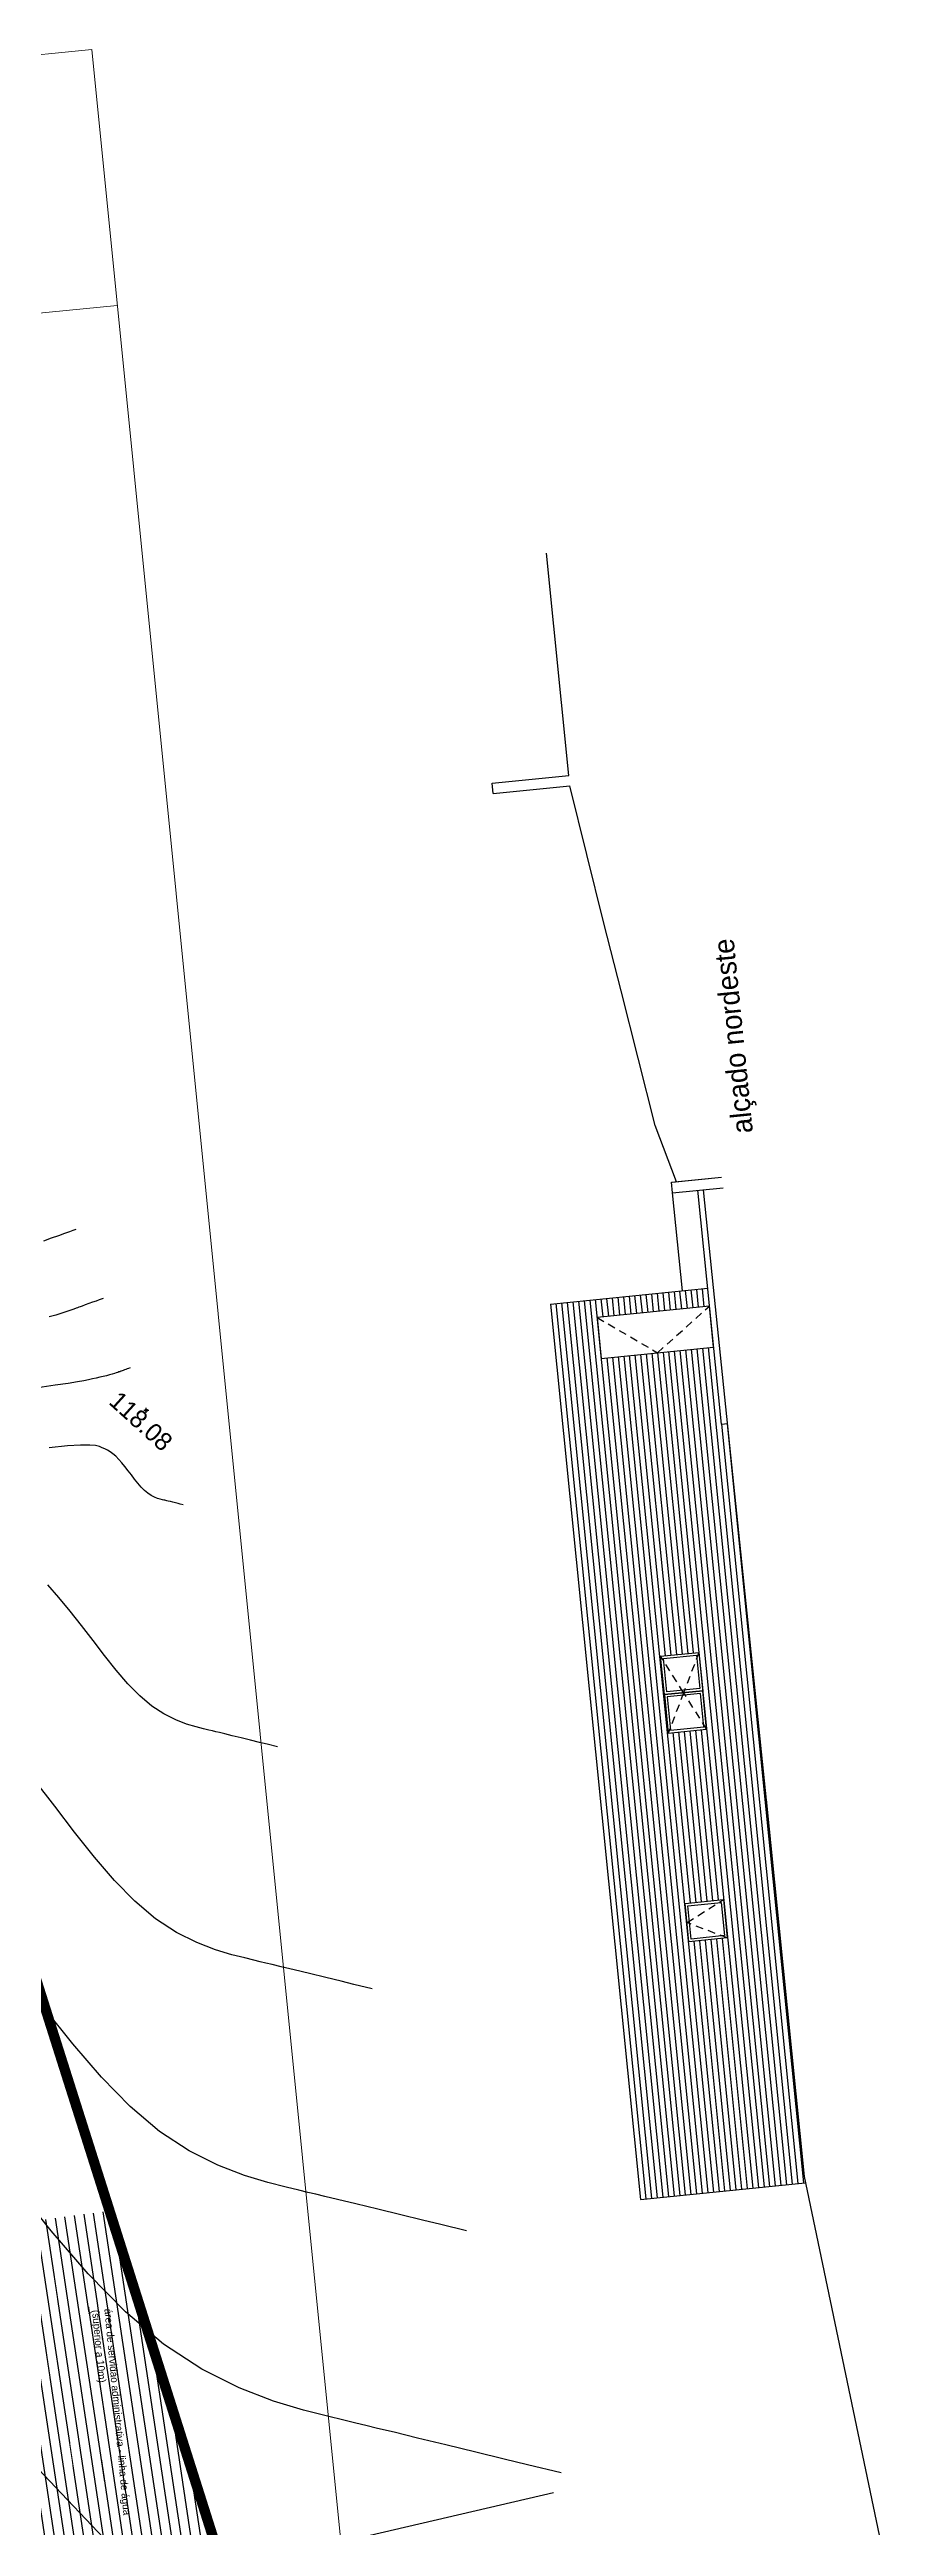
# Model space of a CAD drawing. Extents: x -85466713 to -87592, y -94413748 to -55832.
# Drawn here: x -196595.99 to -196579.45, y -55939.97 to -55891.8 of the extents above; entities that cross this region are included whole.
import ezdxf
from ezdxf.enums import TextEntityAlignment as Align

# ---------------------------------------------------------------- set-up
doc = ezdxf.new("R2010")
doc.units = 0
doc.header["$MEASUREMENT"] = 0
doc.header["$PDMODE"] = 34
doc.header["$PDSIZE"] = 0.05
doc.linetypes.add('DASHED', pattern=[70, 50, -20])
for name, color, linetype in [('.Legendas', 7, 'Continuous'), ('0_PROP.aux', 6, 'Continuous'), ('0_PROP.aux.cotas', 30, 'Continuous'), ('0_pROP.aux.legenda', 7, 'Continuous'), ('0_PROP.corte', 10, 'Continuous'), ('0_PROP.trama', 251, 'Continuous'), ('0_PROP.vista1', 251, 'Continuous'), ('0_PROP.vista4', 140, 'Continuous'), ('0_PROPfinal', 4, 'Continuous'), ('0_Proposta', 6, 'Continuous'), ('CV', 8, 'Continuous'), ('CVD', 6, 'Continuous'), ('LEVTP_BERMA', 6, 'Continuous'), ('LEVTP_MURO', 1, 'Continuous'), ('POINTS', 2, 'Continuous'), ('Z', 1, 'Continuous')]:
    doc.layers.add(name, color=color, linetype=linetype)
doc.layers.add('0_folha', color=7, linetype='Continuous', lineweight=9)
doc.layers.add('0_Limites_Terreno', color=30, linetype='DASHED', lineweight=35)
doc.styles.add('creativespace', font='GOTHIC.TTF')
doc.dimstyles.new('creativespace', dxfattribs={"dimtxt": 0.15, "dimasz": 0.05, "dimexe": 0.05, "dimexo": 0.05, "dimgap": 0.2, "dimtad": 0, "dimtoh": 1, "dimzin": 1, "dimtxsty": 'creativespace', "dimblk": 'OBLIQUE', "dimcen": 0, "dimclrd": 251, "dimclre": 256, "dimclrt": 30, "dimazin": 3, "dimtfac": 1, "dimtmove": 0, "dimatfit": 3, "dimldrblk": 'OBLIQUE', "dimfxl": 1, "dimlwd": -1, "dimlwe": -1, "dimarcsym": 0})

# ---------------------------------------------------------------- blocks, each defined once
blk = doc.blocks.new('_Oblique')
at = {"color": 0, "linetype": 'ByBlock', "lineweight": -2}
blk.add_line((-0.5, -0.5), (0.5, 0.5), dxfattribs=at)
blk = doc.blocks.new('*D156')
at = {"layer": '0_PROP.aux.cotas', "color": 251, "transparency": 16777216}
for p, q in [((-87794.41, -65576.548), (-87788.25, -65582.122)), ((-87781.435, -65588.29), (-87787.595, -65582.715))]:
    blk.add_line(p, q, dxfattribs=at)
at = {"layer": 'DEFPOINTS', "color": 0, "transparency": 16777216}
for p in [(-87794.41, -65576.548), (-87781.435, -65588.29), (-87781.435, -65588.29)]:
    blk.add_point(p, dxfattribs=at)
at = {"layer": '0_PROP.aux.cotas', "color": 251, "transparency": 16777216, "xscale": 0.05, "yscale": 0.05, "zscale": 0.05}
for p, rotation in [((-87794.41, -65576.548), 137.856957847918), ((-87781.435, -65588.29), 317.856957847918)]:
    blk.add_blockref('_Oblique', p, dxfattribs=dict(at, rotation=rotation))
at = {"layer": '0_PROP.aux.cotas', "color": 30, "transparency": 16777216, "insert": (-87787.922, -65582.419), "char_height": 0.15, "attachment_point": 5, "rotation": 317.857, "style": 'creativespace'}
blk.add_mtext('17,50', dxfattribs=at)
blk = doc.blocks.new('20240619.EP_LA_V04s.muro')
at = {"layer": '0_folha'}
for p, q in [((-87803.92, -65550.459), (-87843.777, -65594.503)), ((-87726.627, -65620.404), (-87803.92, -65550.459)), ((-87800.213, -65553.814), (-87840.069, -65597.858))]:
    blk.add_line(p, q, dxfattribs=at)
at = {"layer": '0_Limites_Terreno', "ltscale": 0.02, "const_width": 0.2, "flags": 128}
blk.add_lwpolyline([(-87781.781, -65601.29), (-87775.512, -65593.673), (-87769.826, -65586.055), (-87769.145, -65585.075), (-87800.258, -65566.932), (-87824.885, -65599.053), (-87825.775, -65600.168), (-87821.282, -65605.131), (-87819.31, -65607.764), (-87816.323, -65611.177), (-87813.849, -65613.468), (-87811.47, -65615.392), (-87806.577, -65618.912), (-87801.091, -65622.497), (-87799.787, -65623.349), (-87798.54, -65622.935), (-87796.168, -65620.22), (-87792.158, -65615.619), (-87787.572, -65608.837)], close=True, dxfattribs=at)
at = {"layer": '0_PROP.aux', "linetype": 'DASHED', "ltscale": 0.003}
for points in [[(-87780.082, -65562.141), (-87778.751, -65561.862), (-87778.607, -65560.509)], [(-87774.242, -65565.641), (-87773.937, -65566.422), (-87774.745, -65566.197)], [(-87773.129, -65566.647), (-87773.937, -65566.422), (-87773.632, -65567.203)], [(-87770.106, -65569.388), (-87770.887, -65569.693), (-87770.662, -65568.885)]]:
    blk.add_lwpolyline(points, dxfattribs=at)
at = {"layer": '0_PROP.corte', "color": 240, "linetype": 'Continuous', "true_color": 0xed1f24}
for points in [[(-87787.564, -65554.698), (-87790.786, -65551.785)], [(-87788.569, -65555.811), (-87787.564, -65554.698)], [(-87788.421, -65555.945), (-87787.415, -65554.833)], [(-87780.705, -65559.147), (-87781.748, -65558.614), (-87782.872, -65557.867), (-87783.997, -65557.12), (-87785.131, -65556.365), (-87787.415, -65554.833)], [(-87788.421, -65555.945), (-87788.569, -65555.811)], [(-87780.772, -65559.221), (-87780.114, -65558.493)], [(-87780.764, -65559.212), (-87780.114, -65558.493)], [(-87780.619, -65559.359), (-87779.954, -65558.623)], [(-87778.793, -65560.193), (-87780.213, -65558.909)], [(-87770.773, -65567.395), (-87778.793, -65560.193)], [(-87765.879, -65571.819), (-87771.345, -65566.878)], [(-87758.582, -65577.127), (-87765.879, -65571.819)]]:
    blk.add_lwpolyline(points, dxfattribs=at)
at = {"layer": '0_PROP.vista1', "linetype": 'Continuous'}
for p, q in [((-87779.014, -65560.438), (-87778.755, -65560.672)), ((-87778.94, -65560.356), (-87778.681, -65560.591)), ((-87779.457, -65560.927), (-87779.197, -65561.162)), ((-87779.383, -65560.846), (-87779.123, -65561.08)), ((-87779.309, -65560.764), (-87779.05, -65560.999)), ((-87779.236, -65560.683), (-87778.976, -65560.917)), ((-87779.162, -65560.601), (-87778.902, -65560.836)), ((-87779.088, -65560.519), (-87778.828, -65560.754)), ((-87779.899, -65561.417), (-87779.64, -65561.652)), ((-87779.826, -65561.335), (-87779.566, -65561.57)), ((-87779.752, -65561.254), (-87779.492, -65561.488)), ((-87779.678, -65561.172), (-87779.418, -65561.407)), ((-87779.604, -65561.091), (-87779.345, -65561.325)), ((-87779.531, -65561.009), (-87779.271, -65561.244)), ((-87778.309, -65561.372), (-87766.18, -65572.335)), ((-87778.235, -65561.291), (-87766.106, -65572.254)), ((-87778.161, -65561.209), (-87766.032, -65572.172)), ((-87778.087, -65561.127), (-87765.959, -65572.091)), ((-87780.342, -65561.907), (-87767.36, -65573.641)), ((-87780.268, -65561.825), (-87780.009, -65562.06)), ((-87780.194, -65561.743), (-87779.935, -65561.978)), ((-87780.121, -65561.662), (-87779.861, -65561.897)), ((-87780.047, -65561.58), (-87779.787, -65561.815)), ((-87779.973, -65561.499), (-87779.714, -65561.733)), ((-87778.751, -65561.862), (-87774.39, -65565.804)), ((-87778.677, -65561.78), (-87774.316, -65565.723)), ((-87778.604, -65561.699), (-87774.242, -65565.641)), ((-87778.53, -65561.617), (-87766.401, -65572.58)), ((-87778.456, -65561.535), (-87766.327, -65572.499)), ((-87778.382, -65561.454), (-87766.254, -65572.417)), ((-87780.785, -65562.396), (-87767.803, -65574.131)), ((-87780.711, -65562.315), (-87767.729, -65574.049)), ((-87780.637, -65562.233), (-87767.655, -65573.968)), ((-87780.563, -65562.151), (-87767.581, -65573.886)), ((-87780.489, -65562.07), (-87767.508, -65573.804)), ((-87780.416, -65561.988), (-87767.434, -65573.723)), ((-87779.194, -65562.351), (-87767.065, -65573.315)), ((-87779.12, -65562.27), (-87774.758, -65566.212)), ((-87779.046, -65562.188), (-87774.685, -65566.131)), ((-87778.973, -65562.107), (-87774.611, -65566.049)), ((-87778.899, -65562.025), (-87774.537, -65565.967)), ((-87778.825, -65561.943), (-87774.463, -65565.886)), ((-87776.894, -65562.058), (-87765.885, -65572.009)), ((-87776.821, -65561.976), (-87770.796, -65567.421)), ((-87780.932, -65562.559), (-87767.95, -65574.294)), ((-87780.858, -65562.478), (-87767.876, -65574.212)), ((-87779.415, -65562.596), (-87767.286, -65573.56)), ((-87779.341, -65562.515), (-87767.213, -65573.478)), ((-87779.268, -65562.433), (-87767.139, -65573.396)), ((-87774.242, -65565.641), (-87766.475, -65572.662)), ((-87774.758, -65566.212), (-87766.991, -65573.233)), ((-87773.203, -65566.728), (-87770.732, -65568.962)), ((-87773.572, -65567.136), (-87771.101, -65569.37)), ((-87773.498, -65567.055), (-87771.027, -65569.288)), ((-87773.424, -65566.973), (-87770.953, -65569.207)), ((-87773.351, -65566.892), (-87770.88, -65569.125)), ((-87773.277, -65566.81), (-87770.806, -65569.044)), ((-87770.796, -65567.421), (-87765.811, -65571.927)), ((-87770.323, -65569.628), (-87766.696, -65572.907)), ((-87770.25, -65569.547), (-87766.622, -65572.825)), ((-87770.176, -65569.465), (-87766.549, -65572.743)), ((-87770.545, -65569.873), (-87766.918, -65573.151)), ((-87770.471, -65569.791), (-87766.844, -65573.07)), ((-87770.397, -65569.71), (-87766.77, -65572.988))]:
    blk.add_line(p, q, dxfattribs=at)
for points in [[(-87780.932, -65562.559), (-87778.867, -65560.275)], [(-87774.745, -65566.197), (-87774.242, -65565.641), (-87773.686, -65566.144), (-87774.189, -65566.7), (-87774.745, -65566.197)], [(-87774.189, -65566.7), (-87773.686, -65566.144), (-87773.686, -65566.144)], [(-87773.632, -65567.203), (-87773.129, -65566.647), (-87773.686, -65566.144), (-87774.189, -65566.7), (-87773.632, -65567.203)], [(-87771.165, -65569.441), (-87770.662, -65568.885), (-87770.106, -65569.388), (-87770.609, -65569.944), (-87771.165, -65569.441)], [(-87767.95, -65574.294), (-87765.788, -65571.902)]]:
    blk.add_lwpolyline(points, dxfattribs=at)
for points in [[(-87778.014, -65561.046), (-87778.607, -65560.509), (-87780.082, -65562.141), (-87779.489, -65562.678)], [(-87774.192, -65566.63), (-87774.674, -65566.194), (-87774.239, -65565.712), (-87773.756, -65566.148)], [(-87774.118, -65566.697), (-87773.636, -65567.133), (-87773.2, -65566.65), (-87773.682, -65566.215)], [(-87770.612, -65569.873), (-87771.095, -65569.438), (-87770.659, -65568.955), (-87770.177, -65569.391)]]:
    blk.add_lwpolyline(points, close=True, dxfattribs=at)
at = {"layer": '0_PROP.vista4', "linetype": 'Continuous'}
for points in [[(-87776.894, -65562.057), (-87780.287, -65558.991)], [(-87779.199, -65560.642), (-87780.619, -65559.359)], [(-87776.894, -65562.058), (-87776.815, -65561.969)]]:
    blk.add_lwpolyline(points, dxfattribs=at)
at = {"layer": '0_PROPfinal', "linetype": 'Continuous'}
blk.add_lwpolyline([(-87770.773, -65567.395), (-87770.773, -65567.395)], dxfattribs=at)
at = {"layer": '0_Proposta', "color": 240, "linetype": 'Continuous', "true_color": 0xed1f24}
blk.add_lwpolyline([(-87780.619, -65559.359), (-87780.772, -65559.221)], dxfattribs=at)
at = {"layer": 'CV', "linetype": 'Continuous'}
for points in [[(-87789.068, -65568.261, 0), (-87788.992, -65568.119, 0), (-87788.923, -65567.989, 0), (-87788.864, -65567.876, 0), (-87788.817, -65567.788, 0), (-87788.817, -65567.788, 0), (-87788.785, -65567.727, 0), (-87788.765, -65567.69, 0), (-87788.755, -65567.671, 0)], [(-87787.458, -65568.317, 0), (-87787.499, -65568.393, 0), (-87787.527, -65568.447, 0), (-87787.562, -65568.512, 0), (-87787.598, -65568.581, 0), (-87787.633, -65568.646, 0), (-87787.661, -65568.7, 0), (-87787.661, -65568.7, 0), (-87787.681, -65568.738, 0), (-87787.696, -65568.765, 0), (-87787.708, -65568.788, 0), (-87787.722, -65568.815, 0), (-87787.743, -65568.853, 0), (-87787.743, -65568.853, 0), (-87787.772, -65568.908, 0), (-87787.812, -65568.981, 0), (-87787.862, -65569.07, 0), (-87787.924, -65569.174, 0), (-87787.999, -65569.292, 0)], [(-87786.165, -65568.97, 0), (-87786.181, -65568.999, 0), (-87786.192, -65569.019, 0), (-87786.205, -65569.044, 0), (-87786.218, -65569.07, 0), (-87786.231, -65569.095, 0), (-87786.242, -65569.115, 0), (-87786.242, -65569.115, 0), (-87786.25, -65569.129, 0), (-87786.255, -65569.14, 0), (-87786.26, -65569.148, 0), (-87786.265, -65569.159, 0), (-87786.273, -65569.173, 0), (-87786.273, -65569.173, 0), (-87786.284, -65569.194, 0), (-87786.299, -65569.221, 0), (-87786.318, -65569.255, 0), (-87786.342, -65569.294, 0), (-87786.37, -65569.339, 0), (-87786.37, -65569.339, 0), (-87786.403, -65569.389, 0), (-87786.439, -65569.443, 0), (-87786.479, -65569.5, 0), (-87786.52, -65569.559, 0), (-87786.562, -65569.619, 0), (-87786.562, -65569.619, 0), (-87786.607, -65569.681, 0), (-87786.663, -65569.757, 0), (-87786.742, -65569.859, 0), (-87786.857, -65570.002, 0), (-87787.019, -65570.199, 0), (-87787.019, -65570.199, 0), (-87787.235, -65570.459, 0)], [(-87779.091, -65572.504, 0), (-87779.277, -65572.605, 0), (-87779.408, -65572.676, 0), (-87779.566, -65572.762, 0), (-87779.733, -65572.853, 0), (-87779.89, -65572.939, 0), (-87780.021, -65573.01, 0), (-87780.021, -65573.01, 0), (-87780.114, -65573.06, 0), (-87780.179, -65573.096, 0), (-87780.236, -65573.126, 0), (-87780.301, -65573.162, 0), (-87780.393, -65573.212, 0), (-87780.393, -65573.212, 0), (-87780.527, -65573.283, 0), (-87780.701, -65573.366, 0), (-87780.914, -65573.448, 0), (-87781.161, -65573.517, 0), (-87781.44, -65573.561, 0), (-87781.44, -65573.561, 0), (-87781.747, -65573.571, 0), (-87782.075, -65573.551, 0), (-87782.421, -65573.508, 0), (-87782.778, -65573.45, 0), (-87783.14, -65573.385, 0), (-87783.14, -65573.385, 0), (-87783.503, -65573.319, 0), (-87783.858, -65573.259, 0), (-87784.199, -65573.208, 0), (-87784.52, -65573.172, 0)], [(-87770.049, -65577.016, 0), (-87770.503, -65577.262, 0), (-87770.822, -65577.436, 0), (-87771.207, -65577.645, 0), (-87771.613, -65577.866, 0), (-87771.998, -65578.075, 0), (-87772.317, -65578.249, 0), (-87772.317, -65578.249, 0), (-87772.542, -65578.371, 0), (-87772.701, -65578.458, 0), (-87772.839, -65578.533, 0), (-87772.999, -65578.62, 0), (-87773.224, -65578.742, 0), (-87773.224, -65578.742, 0), (-87773.549, -65578.915, 0), (-87773.975, -65579.116, 0), (-87774.494, -65579.317, 0), (-87775.097, -65579.486, 0), (-87775.777, -65579.594, 0), (-87775.777, -65579.594, 0), (-87776.524, -65579.618, 0), (-87777.326, -65579.568, 0), (-87778.169, -65579.464, 0), (-87779.039, -65579.323, 0)]]:
    blk.add_polyline3d(points, dxfattribs=at)
at = {"layer": 'CVD', "linetype": 'Continuous'}
blk.add_polyline3d([(-87783.613, -65570.248, 0), (-87783.665, -65570.277, 0), (-87783.702, -65570.297, 0), (-87783.746, -65570.321, 0), (-87783.793, -65570.346, 0), (-87783.837, -65570.37, 0), (-87783.874, -65570.39, 0), (-87783.874, -65570.39, 0), (-87783.9, -65570.404, 0), (-87783.918, -65570.414, 0), (-87783.934, -65570.423, 0), (-87783.952, -65570.433, 0), (-87783.978, -65570.447, 0), (-87783.978, -65570.447, 0), (-87784.015, -65570.467, 0), (-87784.065, -65570.49, 0), (-87784.124, -65570.513, 0), (-87784.194, -65570.533, 0), (-87784.272, -65570.545, 0), (-87784.272, -65570.545, 0), (-87784.358, -65570.548, 0), (-87784.45, -65570.542, 0), (-87784.547, -65570.53, 0), (-87784.647, -65570.514, 0), (-87784.749, -65570.496, 0), (-87784.749, -65570.496, 0), (-87784.851, -65570.477, 0), (-87784.951, -65570.46, 0), (-87785.046, -65570.446, 0), (-87785.136, -65570.436, 0), (-87785.219, -65570.431, 0), (-87785.219, -65570.431, 0), (-87785.292, -65570.433, 0), (-87785.357, -65570.441, 0), (-87785.416, -65570.453, 0), (-87785.472, -65570.468, 0), (-87785.525, -65570.484, 0), (-87785.525, -65570.484, 0), (-87785.581, -65570.503, 0), (-87785.649, -65570.539, 0), (-87785.741, -65570.608, 0), (-87785.871, -65570.727, 0), (-87786.051, -65570.912, 0), (-87786.051, -65570.912, 0), (-87786.29, -65571.175, 0)], dxfattribs=at)
blk.add_polyline3d([(-87783.613, -65570.248, 0), (-87783.665, -65570.277, 0), (-87783.702, -65570.297, 0), (-87783.746, -65570.321, 0), (-87783.793, -65570.346, 0), (-87783.837, -65570.37, 0), (-87783.874, -65570.39, 0), (-87783.874, -65570.39, 0), (-87783.9, -65570.404, 0), (-87783.918, -65570.414, 0), (-87783.934, -65570.423, 0), (-87783.952, -65570.433, 0), (-87783.978, -65570.447, 0), (-87783.978, -65570.447, 0), (-87784.015, -65570.467, 0), (-87784.065, -65570.49, 0), (-87784.124, -65570.513, 0), (-87784.194, -65570.533, 0), (-87784.272, -65570.545, 0), (-87784.272, -65570.545, 0), (-87784.358, -65570.548, 0), (-87784.45, -65570.542, 0), (-87784.547, -65570.53, 0), (-87784.647, -65570.514, 0), (-87784.749, -65570.496, 0), (-87784.749, -65570.496, 0), (-87784.851, -65570.477, 0), (-87784.951, -65570.46, 0), (-87785.046, -65570.446, 0), (-87785.136, -65570.436, 0), (-87785.219, -65570.431, 0), (-87785.219, -65570.431, 0), (-87785.292, -65570.433, 0), (-87785.357, -65570.441, 0), (-87785.416, -65570.453, 0), (-87785.472, -65570.468, 0), (-87785.525, -65570.484, 0), (-87785.525, -65570.484, 0), (-87785.581, -65570.503, 0), (-87785.649, -65570.539, 0), (-87785.741, -65570.608, 0), (-87785.871, -65570.727, 0), (-87786.051, -65570.912, 0), (-87786.051, -65570.912, 0), (-87786.29, -65571.175, 0)], dxfattribs=at)
at = {"layer": 'POINTS'}
blk.add_point((-87785.377, -65569.368, 118.078), dxfattribs=at)
at = {"layer": '0_pROP.aux.legenda', "insert": (-87780.514, -65557.735), "char_height": 0.4, "width": 4.74812, "attachment_point": 1, "rotation": 137.857, "style": 'creativespace'}
blk.add_mtext('alçado nordeste', dxfattribs=at)
at = {"layer": 'Z'}
blk.add_text(' 118.08', height=0.35, dxfattribs=at).set_placement((-87785.377, -65569.768, 118.078), align=Align.CENTER)
at = {"layer": '0_PROP.aux.cotas'}
dim = blk.add_linear_dim(base=(-87781.435, -65588.29), p1=(-87794.41, -65576.548), p2=(-87781.435, -65588.29), angle=317.857, dimstyle='creativespace', dxfattribs=at)
dim.commit()
dim.dimension.update_dxf_attribs({"geometry": '*D156', "text_midpoint": (-87787.922, -65582.419)})
at = {"layer": '.Legendas', "insert": (-87768.5, -65588.55), "char_height": 0.145, "width": 8.0775, "attachment_point": 9, "rotation": 317.4277, "bg_fill": 2}
blk.add_mtext('\\pxql;{\\fCentury Gothic|b0|i0|c0|p34;área de servidão administrativa - linha de água\\P(superior a 10m)}', dxfattribs=at)
at = {"layer": 'LEVTP_BERMA', "linetype": 'Continuous'}
blk.add_line((-87769.826, -65586.055), (-87765.382, -65579.655), dxfattribs=at)
at = {"layer": '.Legendas', "insert": (-87772.383, -65586.115), "char_height": 0.145, "width": 8.0775, "attachment_point": 9, "rotation": 317.4277, "bg_fill": 2}
blk.add_mtext('\\pxql;{\\fCentury Gothic|b0|i0|c0|p34;área verde}', dxfattribs=at)
at = {"layer": '0_PROP.trama'}
h = blk.add_hatch(dxfattribs=at)
h.set_pattern_fill('ANSI31', color=5, scale=1.5, angle=-42.143)
h.set_pattern_definition([(320.713916, (-87632.68341, -65913.38773), (0.11872367, 0.14512388), [])])
h.paths.add_polyline_path([(-87769.145, -65585.075), (-87775.462, -65581.395), (-87786.653, -65594.559), (-87786.951, -65594.919), (-87792.526, -65601.976), (-87794.354, -65604.189), (-87796.079, -65606.626), (-87796.831, -65607.85), (-87802.149, -65617.627), (-87802.669, -65618.472), (-87803.729, -65620.096), (-87802.321, -65621.234), (-87799.649, -65623.303), (-87798.54, -65622.935)])
at = {"layer": 'CV', "linetype": 'Continuous'}
for points in [[(-87774.57, -65574.76, 0), (-87774.89, -65574.934, 0), (-87775.115, -65575.056, 0), (-87775.386, -65575.204, 0), (-87775.673, -65575.359, 0), (-87775.944, -65575.507, 0), (-87776.169, -65575.629, 0), (-87776.169, -65575.629, 0), (-87776.328, -65575.716, 0), (-87776.44, -65575.777, 0), (-87776.537, -65575.83, 0), (-87776.65, -65575.891, 0), (-87776.809, -65575.977, 0), (-87776.809, -65575.977, 0), (-87777.038, -65576.099, 0), (-87777.338, -65576.241, 0), (-87777.704, -65576.382, 0), (-87778.129, -65576.502, 0), (-87778.608, -65576.577, 0), (-87778.608, -65576.577, 0), (-87779.135, -65576.594, 0), (-87779.701, -65576.56, 0), (-87780.295, -65576.486, 0), (-87780.908, -65576.387, 0), (-87781.532, -65576.275, 0), (-87781.532, -65576.275, 0), (-87782.154, -65576.162, 0)], [(-87765.528, -65579.271, 0), (-87766.115, -65579.591, 0), (-87766.529, -65579.816, 0), (-87767.027, -65580.087, 0), (-87767.553, -65580.373, 0), (-87768.051, -65580.644, 0), (-87768.465, -65580.868, 0), (-87768.465, -65580.868, 0), (-87768.756, -65581.027, 0), (-87768.963, -65581.139, 0), (-87769.141, -65581.236, 0), (-87769.348, -65581.349, 0), (-87769.639, -65581.507, 0), (-87769.639, -65581.507, 0), (-87770.06, -65581.731, 0), (-87770.612, -65581.992, 0), (-87771.284, -65582.251, 0), (-87772.065, -65582.47, 0), (-87772.945, -65582.61, 0), (-87772.945, -65582.61, 0), (-87773.912, -65582.641, 0), (-87774.951, -65582.577, 0), (-87776.042, -65582.442, 0), (-87777.169, -65582.26, 0)]]:
    blk.add_polyline3d(points, dxfattribs=at)
at = {"layer": 'CVD', "linetype": 'Continuous'}
blk.add_polyline3d([(-87770.936, -65586.211, 0), (-87771.612, -65586.161, 0), (-87772.466, -65586.095, 0), (-87773.454, -65586.016, 0)], dxfattribs=at)
at = {"layer": 'LEVTP_MURO', "linetype": 'Continuous'}
blk.add_line((-87800.258, -65566.932), (-87769.145, -65585.075), dxfattribs=at)

msp = doc.modelspace()

# ---------------------------------------------------------------- block references
at = {"layer": '0_PROPfinal', "linetype": 'Continuous', "rotation": 317.8569578479464}
msp.add_blockref('20240619.EP_LA_V04s.muro', (-87507.723, -66202.984), dxfattribs=at)

doc.saveas('drawing.dxf')
